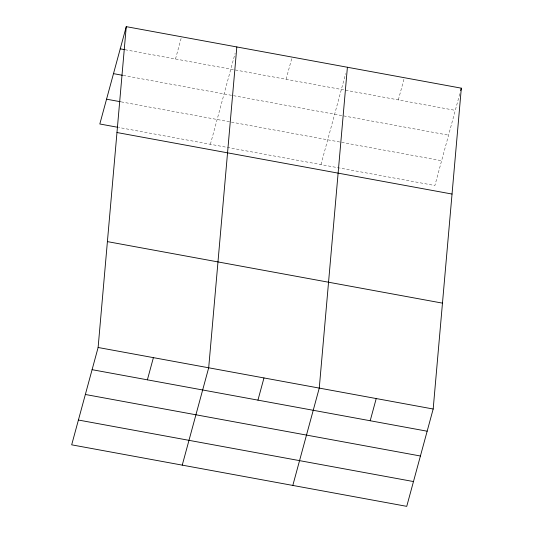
<?xml version="1.0" encoding="UTF-8"?>
<svg xmlns="http://www.w3.org/2000/svg" width="533" height="533" viewBox="0 0 533 533"><rect width="100%" height="100%" fill="white"/><g stroke="black" fill="none" stroke-linecap="round" stroke-linejoin="round"><path stroke-width="0.4" stroke-dasharray="2.67 2" d="M175.517 58.99L181.546 36.804M210.388 144.29L235.113 53.293M286.088 79.29L292.117 57.104M320.959 164.59L345.684 73.594M398.338 99.904L404.36 77.711M459.819 93.721L434.881 185.511L118.519 127.42M125.115 49.736L455.295 110.364M123.25 75.433L448.559 135.162M121.191 101.876L441.617 160.713"/><path stroke-width="0.8" d="M98.119 347.489L126.261 26.65L461.325 88.172L433.182 409.011L406.739 506.35L71.675 444.828L98.119 347.489L433.182 409.011M236.832 46.951L208.689 367.797L182.246 465.129M347.403 67.251L319.26 388.097L292.817 485.43M126.261 26.65L99.818 123.989L117.706 127.274M147.381 379.836L153.404 357.643M257.945 400.136L263.975 377.944M370.195 420.744L376.225 398.557M460.679 90.55L461.325 88.172M120.231 48.843L124.302 49.589M113.496 73.641L122.437 75.28M106.553 99.191L120.378 101.723M116.974 132.53L452.037 194.052M107.406 241.616L442.47 303.137M92.096 369.682L427.153 431.204M85.353 394.48L420.417 456.001M78.411 420.031L413.475 481.552"/></g></svg>
